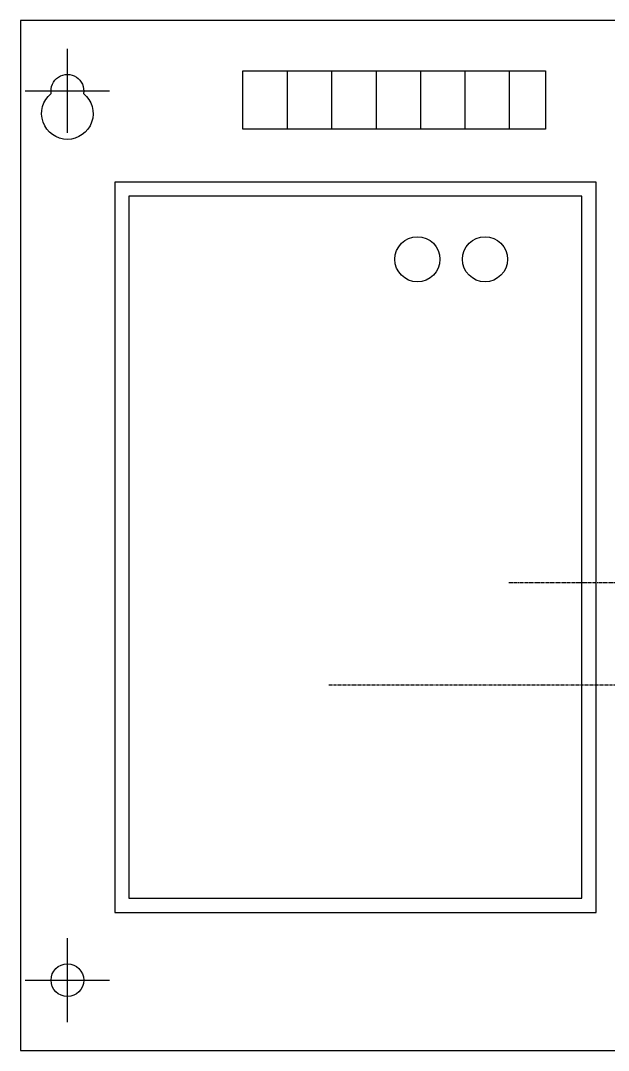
# Model space of a CAD drawing. Header units: millimetres. Extents: x -279 to 279, y -124 to 124.
# Drawn here: x -278.7 to -153.1, y -111.7 to 108.3 of the extents above; entities that cross this region are included whole.
import ezdxf

# ---------------------------------------------------------------- set-up
doc = ezdxf.new("R2010")
doc.units = ezdxf.units.MM
doc.linetypes.add('AXES2', pattern=[1.125, 0.75, -0.125, 0.125, -0.125])
doc.linetypes.add('CENTER2', pattern=[1.125, 0.75, -0.125, 0.125, -0.125])
doc.layers.add('AXE', color=80, linetype='AXES2')

msp = doc.modelspace()

# ---------------------------------------------------------------- linework, layer by layer
at = {"color": 6}
for p, q in [((-268.72, 84.28), (-268.72, 102.28)), ((-277.72, 93.28), (-259.72, 93.28)), ((-268.72, -105.72), (-268.72, -87.72)), ((-277.72, -96.72), (-259.72, -96.72))]:
    msp.add_line(p, q, dxfattribs=at)
at = {"color": 7}
for p, q in [((-221.73, 97.56), (-221.73, 85.11)), ((-212.23, 97.56), (-212.23, 85.11)), ((-202.74, 97.56), (-202.74, 85.11)), ((-193.24, 97.56), (-193.24, 85.11)), ((-183.75, 97.56), (-183.75, 85.11)), ((-174.26, 97.56), (-174.26, 85.11))]:
    msp.add_line(p, q, dxfattribs=at)
at = {"color": 6, "linetype": 'CENTER2', "ltscale": 0.008}
msp.add_line((209.23, -33.72), (-212.95, -33.72), dxfattribs=at)
at = {"color": 7}
for points in [[(-278.72, -111.72), (271.28, -111.72), (271.28, 108.28), (-278.72, 108.28)], [(-231.22, 97.56), (-166.54, 97.56), (-166.54, 85.11), (-231.22, 85.11)], [(-258.57, -82.23), (-155.72, -82.23), (-155.72, 73.77), (-258.57, 73.77)], [(-255.57, -79.23), (-158.72, -79.23), (-158.72, 70.77), (-255.57, 70.77)]]:
    msp.add_lwpolyline(points, close=True, dxfattribs=at)
for centre, radius in [((-193.9, 57.29), 4.82), ((-179.45, 57.29), 4.82), ((-268.72, -96.72), 3.5)]:
    msp.add_circle(centre, radius, dxfattribs=at)
at = {"color": 7, "extrusion": (0, 0, -1)}
for centre, radius, start, end in [((268.72, 93.28), 3.5, -9.7334, -170.2666), ((268.72, 88.41), 5.5, 128.8441, 51.1559)]:
    msp.add_arc(centre, radius, start, end, dxfattribs=at)
at = {"layer": 'AXE'}
msp.add_line((-174.35, -11.73), (19.02, -11.73), dxfattribs=at)

doc.saveas('drawing.dxf')
